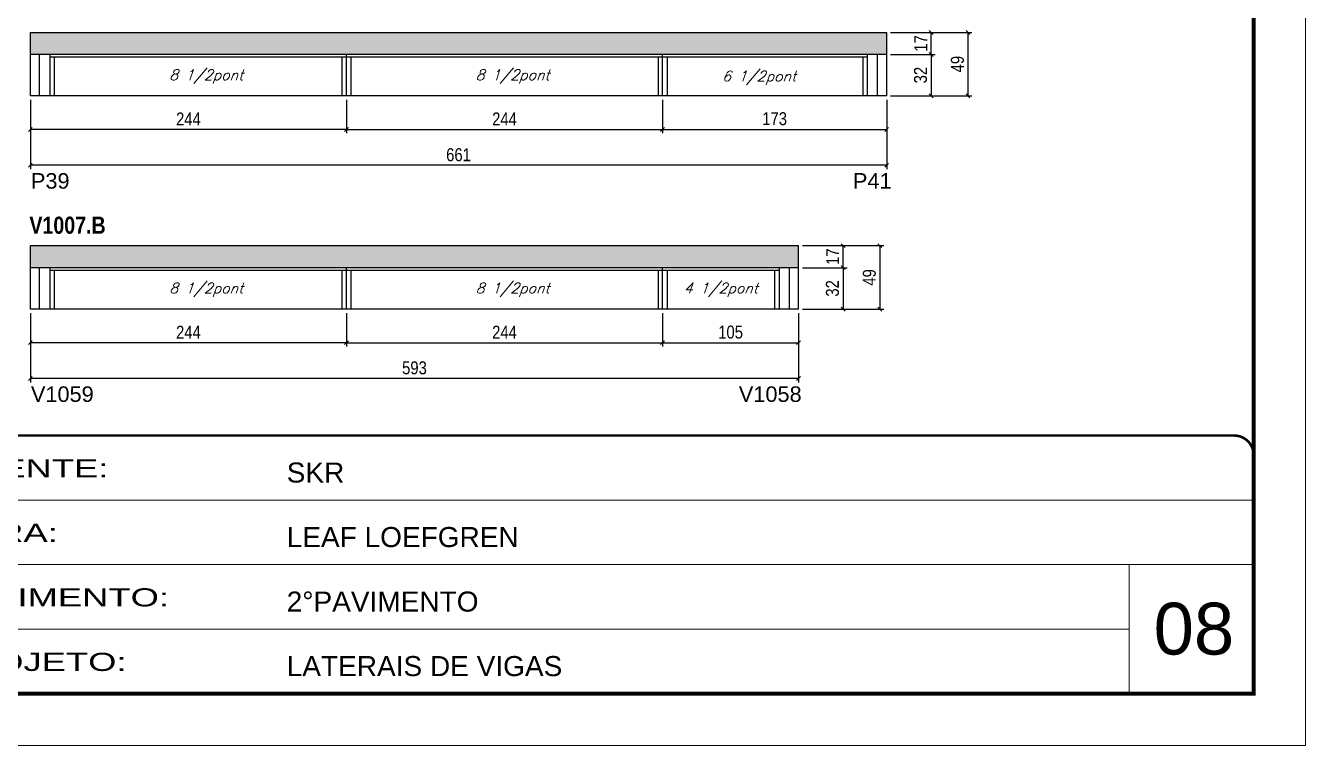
# Model space of a CAD drawing. Extents: x 3309 to 9563, y -2522 to 14608.
# Drawn here: x 8575 to 9563, y 12409 to 12965 of the extents above; entities that cross this region are included whole.
import ezdxf

# ---------------------------------------------------------------- set-up
doc = ezdxf.new("R2010")
doc.units = 0
doc.linetypes.add('CONTINUO', pattern=[0])
doc.linetypes.add('DASHED', pattern=[0.75, 0.5, -0.25])
for name, color, linetype in [('5', 5, 'Continuous'), ('COTA', 241, 'Continuous'), ('NOMENCLATURA', 7, 'Continuous'), ('Painéis', 200, 'Continuous'), ('SARR_2.2x7', 40, 'Continuous'), ('SARR_3.5x7', 81, 'Continuous'), ('texto', 7, 'Continuous')]:
    doc.layers.add(name, color=color, linetype=linetype)
for name, color, linetype, lineweight in [('CARIMBO', 255, 'Continuous', 9), ('Folhas', 255, 'Continuous', 9), ('SARRAFO DE PRESSAO', 251, 'DASHED', 9)]:
    doc.layers.add(name, color=color, linetype=linetype, lineweight=lineweight)
doc.styles.add('ARIAL', font='arial.ttf')
doc.styles.add('COTA TECNICA', font='techl___.ttf', dxfattribs={"height": 10})
doc.styles.add('Romans', font='romans.shx')
doc.styles.get("Standard").update_dxf_attribs({"font": 'arial.ttf'})
doc.styles.add('TECNICA', font='techb___.ttf', dxfattribs={"height": 10})
doc.styles.add('Tecnologia', font='')
doc.styles.get('Tecnologia').set_extended_font_data('Forgotten Futurist')
doc.dimstyles.new('PAINEL', dxfattribs={"dimtxt": 10, "dimasz": 3, "dimexe": 3, "dimexo": 3, "dimgap": 3, "dimtad": 1, "dimdec": 1, "dimzin": 12, "dimdsep": 46, "dimtxsty": 'COTA TECNICA', "dimblk1": 'OBLIQUE', "dimblk2": 'OBLIQUE', "dimsah": 1, "dimcen": 0.9, "dimclrd": 4, "dimclre": 4, "dimclrt": 240, "dimadec": 1, "dimazin": 3, "dimtfac": 1, "dimtdec": 1, "dimtmove": 0, "dimatfit": 3, "dimfxl": 1, "dimtolj": 1, "dimtzin": 12, "dimarcsym": 0})

# ---------------------------------------------------------------- blocks, each defined once
blk = doc.blocks.new('9999999999')
at = {"color": 30, "linetype": 'CONTINUO'}
for p, q in [((98564.56, 34379.64), (99583.98, 34379.64)), ((98564.56, 34329.83), (99487.98, 34329.83)), ((99583.98, 34329.83), (99487.98, 34329.83)), ((99487.98, 34329.83), (99487.98, 34230.21)), ((98564.56, 34280.02), (99487.98, 34280.02))]:
    blk.add_line(p, q, dxfattribs=at)
at = {"color": 30, "linetype": 'CONTINUO', "const_width": 2}
blk.add_lwpolyline([(99583.98, 34230.21), (99583.98, 34414.45, 0.414214), (99568.98, 34429.45), (98228.98, 34429.45, 0.414214), (98213.98, 34414.45), (98213.98, 34245.21, 0.414214), (98228.98, 34230.21), (99583.98, 34230.21)], format="xyb", dxfattribs=at)
at = {"layer": 'Folhas'}
blk.add_lwpolyline([(98138.98, 34190.21), (99623.98, 34190.21), (99623.98, 35240.21), (98138.98, 35240.21)], close=True, dxfattribs=at)
at = {"layer": 'Folhas', "color": 30, "const_width": 3}
blk.add_lwpolyline([(98213.98, 34230.21), (99583.98, 34230.21), (99583.98, 35200.21), (98213.98, 35200.21)], close=True, dxfattribs=at)
at = {"color": 7, "linetype": 'Continuous', "ltscale": 5, "style": 'ARIAL'}
for s, height, p in [('SKR', 15.483, (98837.68, 34393.13)), ('LEAF LOEFGREN', 15.4829, (98837.68, 34343.32)), ('2°PAVIMENTO', 15.4829, (98837.68, 34293.51)), ('LATERAIS DE VIGAS', 15.4829, (98837.68, 34243.7))]:
    blk.add_text(s, height=height, dxfattribs=at).set_placement(p)
at = {"layer": 'Folhas', "color": 7, "style": 'Tecnologia', "width": 1.5}
for s, p in [('CLIENTE:', (98573.65, 34397.17)), ('OBRA:', (98573.65, 34347.31)), ('PAVIMENTO:', (98573.65, 34297.5)), ('PROJETO:', (98573.65, 34247.69))]:
    blk.add_text(s, height=14, dxfattribs=at).set_placement(p)
blk = doc.blocks.new('_Oblique')
at = {"color": 0, "linetype": 'ByBlock', "lineweight": -2}
blk.add_line((-0.5, -0.5), (0.5, 0.5), dxfattribs=at)
blk = doc.blocks.new('*D181')
at = {"layer": 'COTA', "color": 4, "linetype": 'ByBlock', "lineweight": -2, "transparency": 16777216}
for p, q in [((8578.69, 12907.74), (8578.69, 12881.83)), ((8822.69, 12907.74), (8822.69, 12881.83)), ((8822.69, 12884.83), (8578.69, 12884.83))]:
    blk.add_line(p, q, dxfattribs=at)
at = {"layer": 'Defpoints', "color": 0, "linetype": 'ByBlock', "transparency": 16777216}
for p in [(8578.69, 12910.74), (8822.69, 12910.74), (8578.69, 12884.83)]:
    blk.add_point(p, dxfattribs=at)
at = {"layer": 'COTA', "color": 4, "linetype": 'ByBlock', "lineweight": -2, "transparency": 16777216, "xscale": 3, "yscale": 3, "zscale": 3, "rotation": 180}
blk.add_blockref('_Oblique', (8578.69, 12884.83), dxfattribs=at)
at = {"layer": 'COTA', "color": 4, "linetype": 'ByBlock', "lineweight": -2, "transparency": 16777216, "xscale": 3, "yscale": 3, "zscale": 3}
blk.add_blockref('_Oblique', (8822.69, 12884.83), dxfattribs=at)
at = {"layer": 'COTA', "color": 240, "linetype": 'ByBlock', "transparency": 16777216, "insert": (8700.69, 12892.9), "char_height": 10, "attachment_point": 5, "style": 'COTA TECNICA'}
blk.add_mtext('\\A1;244', dxfattribs=at)
blk = doc.blocks.new('*D184')
at = {"layer": 'COTA', "color": 4, "linetype": 'ByBlock', "lineweight": -2, "transparency": 16777216}
for p, q in [((8578.69, 12907.74), (8578.69, 12854.12)), ((9239.69, 12907.74), (9239.69, 12854.12)), ((9239.69, 12857.12), (8578.69, 12857.12))]:
    blk.add_line(p, q, dxfattribs=at)
at = {"layer": 'Defpoints', "color": 0, "linetype": 'ByBlock', "transparency": 16777216}
for p in [(8578.69, 12910.74), (9239.69, 12910.74), (8578.69, 12857.12)]:
    blk.add_point(p, dxfattribs=at)
at = {"layer": 'COTA', "color": 4, "linetype": 'ByBlock', "lineweight": -2, "transparency": 16777216, "xscale": 3, "yscale": 3, "zscale": 3, "rotation": 180}
blk.add_blockref('_Oblique', (8578.69, 12857.12), dxfattribs=at)
at = {"layer": 'COTA', "color": 4, "linetype": 'ByBlock', "lineweight": -2, "transparency": 16777216, "xscale": 3, "yscale": 3, "zscale": 3}
blk.add_blockref('_Oblique', (9239.69, 12857.12), dxfattribs=at)
at = {"layer": 'COTA', "color": 240, "linetype": 'ByBlock', "transparency": 16777216, "insert": (8909.19, 12865.22), "char_height": 10, "attachment_point": 5, "style": 'COTA TECNICA'}
blk.add_mtext('\\A1;661', dxfattribs=at)
blk = doc.blocks.new('*D182')
at = {"layer": 'COTA', "color": 4, "lineweight": -2, "transparency": 16777216}
for p, q in [((8822.69, 12907.74), (8822.69, 12881.83)), ((9066.69, 12907.74), (9066.69, 12881.83)), ((8822.69, 12884.83), (9066.69, 12884.83))]:
    blk.add_line(p, q, dxfattribs=at)
at = {"layer": 'Defpoints', "color": 0, "transparency": 16777216}
for p in [(8822.69, 12910.74, 0), (9066.69, 12910.74, 0), (9066.69, 12884.83)]:
    blk.add_point(p, dxfattribs=at)
at = {"layer": 'COTA', "color": 4, "lineweight": -2, "transparency": 16777216, "xscale": 3, "yscale": 3, "zscale": 3, "rotation": 180}
blk.add_blockref('_Oblique', (8822.69, 12884.83), dxfattribs=at)
at = {"layer": 'COTA', "color": 4, "lineweight": -2, "transparency": 16777216, "xscale": 3, "yscale": 3, "zscale": 3}
blk.add_blockref('_Oblique', (9066.69, 12884.83), dxfattribs=at)
at = {"layer": 'COTA', "color": 240, "transparency": 16777216, "insert": (8944.69, 12892.9), "char_height": 10, "attachment_point": 5, "style": 'COTA TECNICA'}
blk.add_mtext('\\A1;244', dxfattribs=at)
blk = doc.blocks.new('*D183')
at = {"layer": 'COTA', "color": 4, "lineweight": -2, "transparency": 16777216}
for p, q in [((9242.69, 12959.74), (9305.41, 12959.74)), ((9302.41, 12959.74), (9302.41, 12910.74)), ((9242.69, 12910.74), (9305.41, 12910.74))]:
    blk.add_line(p, q, dxfattribs=at)
at = {"layer": 'Defpoints', "color": 0, "transparency": 16777216}
for p in [(9239.69, 12959.74, 0), (9239.69, 12910.74, 0), (9302.41, 12910.74)]:
    blk.add_point(p, dxfattribs=at)
at = {"layer": 'COTA', "color": 4, "lineweight": -2, "transparency": 16777216, "xscale": 3, "yscale": 3, "zscale": 3}
for p, rotation in [((9302.41, 12959.74), 90), ((9302.41, 12910.74), 270)]:
    blk.add_blockref('_Oblique', p, dxfattribs=dict(at, rotation=rotation))
at = {"layer": 'COTA', "color": 240, "transparency": 16777216, "insert": (9294.31, 12935.24), "char_height": 10, "attachment_point": 5, "rotation": 90, "style": 'COTA TECNICA'}
blk.add_mtext('\\A1;49', dxfattribs=at)
blk = doc.blocks.new('*D185')
at = {"layer": 'COTA', "color": 4, "lineweight": -2, "transparency": 16777216}
for p, q in [((9066.69, 12907.74), (9066.69, 12881.83)), ((9239.69, 12907.74), (9239.69, 12881.83)), ((9066.69, 12884.83), (9239.69, 12884.83))]:
    blk.add_line(p, q, dxfattribs=at)
at = {"layer": 'Defpoints', "color": 0, "transparency": 16777216}
for p in [(9066.69, 12910.74, 0), (9239.69, 12910.74, 0), (9239.69, 12884.83)]:
    blk.add_point(p, dxfattribs=at)
at = {"layer": 'COTA', "color": 4, "lineweight": -2, "transparency": 16777216, "xscale": 3, "yscale": 3, "zscale": 3, "rotation": 180}
blk.add_blockref('_Oblique', (9066.69, 12884.83), dxfattribs=at)
at = {"layer": 'COTA', "color": 4, "lineweight": -2, "transparency": 16777216, "xscale": 3, "yscale": 3, "zscale": 3}
blk.add_blockref('_Oblique', (9239.69, 12884.83), dxfattribs=at)
at = {"layer": 'COTA', "color": 240, "transparency": 16777216, "insert": (9153.19, 12893.05), "char_height": 10, "attachment_point": 5, "style": 'COTA TECNICA'}
blk.add_mtext('\\A1;173', dxfattribs=at)
blk = doc.blocks.new('*D186')
at = {"layer": 'COTA', "color": 4, "lineweight": -2, "transparency": 16777216}
for p, q in [((9242.69, 12942.74), (9277.05, 12942.74)), ((9274.05, 12942.74), (9274.05, 12910.74)), ((9242.69, 12910.74), (9277.05, 12910.74))]:
    blk.add_line(p, q, dxfattribs=at)
at = {"layer": 'Defpoints', "color": 0, "transparency": 16777216}
for p in [(9239.69, 12942.74, 0), (9239.69, 12910.74, 0), (9274.05, 12910.74)]:
    blk.add_point(p, dxfattribs=at)
at = {"layer": 'COTA', "color": 4, "lineweight": -2, "transparency": 16777216, "xscale": 3, "yscale": 3, "zscale": 3}
for p, rotation in [((9274.05, 12942.74), 90), ((9274.05, 12910.74), 270)]:
    blk.add_blockref('_Oblique', p, dxfattribs=dict(at, rotation=rotation))
at = {"layer": 'COTA', "color": 240, "transparency": 16777216, "insert": (9265.83, 12926.74), "char_height": 10, "attachment_point": 5, "rotation": 90, "style": 'COTA TECNICA'}
blk.add_mtext('\\A1;32', dxfattribs=at)
blk = doc.blocks.new('*D187')
at = {"layer": 'COTA', "color": 4, "lineweight": -2, "transparency": 16777216}
for p, q in [((9242.69, 12959.74), (9277.05, 12959.74)), ((9274.05, 12942.74), (9274.05, 12959.74)), ((9242.69, 12942.74), (9277.05, 12942.74))]:
    blk.add_line(p, q, dxfattribs=at)
at = {"layer": 'Defpoints', "color": 0, "transparency": 16777216}
for p in [(9239.69, 12959.74, 0), (9274.05, 12959.74), (9239.69, 12942.74, 0)]:
    blk.add_point(p, dxfattribs=at)
at = {"layer": 'COTA', "color": 4, "lineweight": -2, "transparency": 16777216, "xscale": 3, "yscale": 3, "zscale": 3}
for p, rotation in [((9274.05, 12959.74), 90), ((9274.05, 12942.74), 270)]:
    blk.add_blockref('_Oblique', p, dxfattribs=dict(at, rotation=rotation))
at = {"layer": 'COTA', "color": 240, "transparency": 16777216, "insert": (9265.98, 12951.24), "char_height": 10, "attachment_point": 5, "rotation": 90, "style": 'COTA TECNICA'}
blk.add_mtext('\\A1;17', dxfattribs=at)
blk = doc.blocks.new('*D188')
at = {"layer": 'COTA', "color": 4, "linetype": 'ByBlock', "lineweight": -2, "transparency": 16777216}
for p, q in [((8578.69, 12743.1), (8578.69, 12717.18)), ((8822.69, 12743.1), (8822.69, 12717.18)), ((8822.69, 12720.18), (8578.69, 12720.18))]:
    blk.add_line(p, q, dxfattribs=at)
at = {"layer": 'Defpoints', "color": 0, "linetype": 'ByBlock', "transparency": 16777216}
for p in [(8578.69, 12746.1), (8822.69, 12746.1), (8578.69, 12720.18)]:
    blk.add_point(p, dxfattribs=at)
at = {"layer": 'COTA', "color": 4, "linetype": 'ByBlock', "lineweight": -2, "transparency": 16777216, "xscale": 3, "yscale": 3, "zscale": 3, "rotation": 180}
blk.add_blockref('_Oblique', (8578.69, 12720.18), dxfattribs=at)
at = {"layer": 'COTA', "color": 4, "linetype": 'ByBlock', "lineweight": -2, "transparency": 16777216, "xscale": 3, "yscale": 3, "zscale": 3}
blk.add_blockref('_Oblique', (8822.69, 12720.18), dxfattribs=at)
at = {"layer": 'COTA', "color": 240, "linetype": 'ByBlock', "transparency": 16777216, "insert": (8700.69, 12728.26), "char_height": 10, "attachment_point": 5, "style": 'COTA TECNICA'}
blk.add_mtext('\\A1;244', dxfattribs=at)
blk = doc.blocks.new('*D191')
at = {"layer": 'COTA', "color": 4, "linetype": 'ByBlock', "lineweight": -2, "transparency": 16777216}
for p, q in [((8578.69, 12743.1), (8578.69, 12689.47)), ((9171.69, 12743.1), (9171.69, 12689.47)), ((9171.69, 12692.47), (8578.69, 12692.47))]:
    blk.add_line(p, q, dxfattribs=at)
at = {"layer": 'Defpoints', "color": 0, "linetype": 'ByBlock', "transparency": 16777216}
for p in [(8578.69, 12746.1), (9171.69, 12746.1), (8578.69, 12692.47)]:
    blk.add_point(p, dxfattribs=at)
at = {"layer": 'COTA', "color": 4, "linetype": 'ByBlock', "lineweight": -2, "transparency": 16777216, "xscale": 3, "yscale": 3, "zscale": 3, "rotation": 180}
blk.add_blockref('_Oblique', (8578.69, 12692.47), dxfattribs=at)
at = {"layer": 'COTA', "color": 4, "linetype": 'ByBlock', "lineweight": -2, "transparency": 16777216, "xscale": 3, "yscale": 3, "zscale": 3}
blk.add_blockref('_Oblique', (9171.69, 12692.47), dxfattribs=at)
at = {"layer": 'COTA', "color": 240, "linetype": 'ByBlock', "transparency": 16777216, "insert": (8875.19, 12700.72), "char_height": 10, "attachment_point": 5, "style": 'COTA TECNICA'}
blk.add_mtext('\\A1;593', dxfattribs=at)
blk = doc.blocks.new('*D189')
at = {"layer": 'COTA', "color": 4, "lineweight": -2, "transparency": 16777216}
for p, q in [((8822.69, 12743.1), (8822.69, 12717.18)), ((9066.69, 12743.1), (9066.69, 12717.18)), ((8822.69, 12720.18), (9066.69, 12720.18))]:
    blk.add_line(p, q, dxfattribs=at)
at = {"layer": 'Defpoints', "color": 0, "transparency": 16777216}
for p in [(8822.69, 12746.1, 0), (9066.69, 12746.1, 0), (9066.69, 12720.18)]:
    blk.add_point(p, dxfattribs=at)
at = {"layer": 'COTA', "color": 4, "lineweight": -2, "transparency": 16777216, "xscale": 3, "yscale": 3, "zscale": 3, "rotation": 180}
blk.add_blockref('_Oblique', (8822.69, 12720.18), dxfattribs=at)
at = {"layer": 'COTA', "color": 4, "lineweight": -2, "transparency": 16777216, "xscale": 3, "yscale": 3, "zscale": 3}
blk.add_blockref('_Oblique', (9066.69, 12720.18), dxfattribs=at)
at = {"layer": 'COTA', "color": 240, "transparency": 16777216, "insert": (8944.69, 12728.26), "char_height": 10, "attachment_point": 5, "style": 'COTA TECNICA'}
blk.add_mtext('\\A1;244', dxfattribs=at)
blk = doc.blocks.new('*D190')
at = {"layer": 'COTA', "color": 4, "lineweight": -2, "transparency": 16777216}
for p, q in [((9174.69, 12795.1), (9237.41, 12795.1)), ((9234.41, 12795.1), (9234.41, 12746.1)), ((9174.69, 12746.1), (9237.41, 12746.1))]:
    blk.add_line(p, q, dxfattribs=at)
at = {"layer": 'Defpoints', "color": 0, "transparency": 16777216}
for p in [(9171.69, 12795.1, 0), (9171.69, 12746.1, 0), (9234.41, 12746.1)]:
    blk.add_point(p, dxfattribs=at)
at = {"layer": 'COTA', "color": 4, "lineweight": -2, "transparency": 16777216, "xscale": 3, "yscale": 3, "zscale": 3}
for p, rotation in [((9234.41, 12795.1), 90), ((9234.41, 12746.1), 270)]:
    blk.add_blockref('_Oblique', p, dxfattribs=dict(at, rotation=rotation))
at = {"layer": 'COTA', "color": 240, "transparency": 16777216, "insert": (9226.31, 12770.6), "char_height": 10, "attachment_point": 5, "rotation": 90, "style": 'COTA TECNICA'}
blk.add_mtext('\\A1;49', dxfattribs=at)
blk = doc.blocks.new('*D192')
at = {"layer": 'COTA', "color": 4, "lineweight": -2, "transparency": 16777216}
for p, q in [((9066.69, 12743.1), (9066.69, 12717.18)), ((9171.69, 12743.1), (9171.69, 12717.18)), ((9066.69, 12720.18), (9171.69, 12720.18))]:
    blk.add_line(p, q, dxfattribs=at)
at = {"layer": 'Defpoints', "color": 0, "transparency": 16777216}
for p in [(9066.69, 12746.1, 0), (9171.69, 12746.1, 0), (9171.69, 12720.18)]:
    blk.add_point(p, dxfattribs=at)
at = {"layer": 'COTA', "color": 4, "lineweight": -2, "transparency": 16777216, "xscale": 3, "yscale": 3, "zscale": 3, "rotation": 180}
blk.add_blockref('_Oblique', (9066.69, 12720.18), dxfattribs=at)
at = {"layer": 'COTA', "color": 4, "lineweight": -2, "transparency": 16777216, "xscale": 3, "yscale": 3, "zscale": 3}
blk.add_blockref('_Oblique', (9171.69, 12720.18), dxfattribs=at)
at = {"layer": 'COTA', "color": 240, "transparency": 16777216, "insert": (9119.19, 12728.29), "char_height": 10, "attachment_point": 5, "style": 'COTA TECNICA'}
blk.add_mtext('\\A1;105', dxfattribs=at)
blk = doc.blocks.new('*D193')
at = {"layer": 'COTA', "color": 4, "lineweight": -2, "transparency": 16777216}
for p, q in [((9174.69, 12778.1), (9209.05, 12778.1)), ((9206.05, 12778.1), (9206.05, 12746.1)), ((9174.69, 12746.1), (9209.05, 12746.1))]:
    blk.add_line(p, q, dxfattribs=at)
at = {"layer": 'Defpoints', "color": 0, "transparency": 16777216}
for p in [(9171.69, 12778.1, 0), (9171.69, 12746.1, 0), (9206.05, 12746.1)]:
    blk.add_point(p, dxfattribs=at)
at = {"layer": 'COTA', "color": 4, "lineweight": -2, "transparency": 16777216, "xscale": 3, "yscale": 3, "zscale": 3}
for p, rotation in [((9206.05, 12778.1), 90), ((9206.05, 12746.1), 270)]:
    blk.add_blockref('_Oblique', p, dxfattribs=dict(at, rotation=rotation))
at = {"layer": 'COTA', "color": 240, "transparency": 16777216, "insert": (9197.83, 12762.1), "char_height": 10, "attachment_point": 5, "rotation": 90, "style": 'COTA TECNICA'}
blk.add_mtext('\\A1;32', dxfattribs=at)
blk = doc.blocks.new('*D194')
at = {"layer": 'COTA', "color": 4, "lineweight": -2, "transparency": 16777216}
for p, q in [((9174.69, 12795.1), (9209.05, 12795.1)), ((9206.05, 12778.1), (9206.05, 12795.1)), ((9174.69, 12778.1), (9209.05, 12778.1))]:
    blk.add_line(p, q, dxfattribs=at)
at = {"layer": 'Defpoints', "color": 0, "transparency": 16777216}
for p in [(9171.69, 12795.1, 0), (9206.05, 12795.1), (9171.69, 12778.1, 0)]:
    blk.add_point(p, dxfattribs=at)
at = {"layer": 'COTA', "color": 4, "lineweight": -2, "transparency": 16777216, "xscale": 3, "yscale": 3, "zscale": 3}
for p, rotation in [((9206.05, 12795.1), 90), ((9206.05, 12778.1), 270)]:
    blk.add_blockref('_Oblique', p, dxfattribs=dict(at, rotation=rotation))
at = {"layer": 'COTA', "color": 240, "transparency": 16777216, "insert": (9197.98, 12786.6), "char_height": 10, "attachment_point": 5, "rotation": 90, "style": 'COTA TECNICA'}
blk.add_mtext('\\A1;17', dxfattribs=at)

msp = doc.modelspace()

# ---------------------------------------------------------------- hatches: boundary and pattern name
at = {"layer": 'COTA'}
h = msp.add_hatch(dxfattribs=at)
h.set_pattern_fill('AR-CONC', color=256, scale=0.03)
h.set_pattern_definition([(50, (1651.9506, -316.264), (5.4655401, -0.4781726), [0.5715, -6.2865]), (355, (1651.9506, -316.264), (-1.0573026, 5.7317054), [0.4572, -5.0292175]), (100.451445, (1652.406, -316.3037), (4.4082374, 5.2535326), [0.4857003, -5.3427073]), (46.1842, (1651.9506, -314.74), (8.1323712, -1.2612698), [0.85725, -9.42975]), (96.63556, (1652.628, -314.845), (7.122124, 7.4227837), [0.7285507, -8.0140682]), (351.18415, (1651.951, -314.74), (7.122124, 7.4227837), [0.685799, -7.543792]), (21, (1652.7126, -315.121), (4.5484317, -3.067956), [0.5715, -6.2865]), (326, (1652.7126, -315.121), (1.8540609, 5.525639), [0.4572, -5.0292]), (71.451445, (1653.0916, -315.3765), (6.4024926, 2.457683), [0.4857003, -5.3426981]), (37.5, (1651.9506, -316.2638), (0.0926581, 2.53665117), [0, -4.96824, 0, -5.1054, 0, -5.04825]), (7.5, (1651.9506, -316.2638), (2.00458988, 3.00541724), [0, -2.91084, 0, -4.85394, 0, -1.92405]), (327.5, (1650.2514, -316.2638), (4.06771786, -0.17186232), [0, -1.905, 0, -5.9436, 0, -7.8867]), (317.5, (1649.4894, -316.2638), (4.44387544, 0.7627947), [0, -2.4765, 0, -3.94716, 0, -5.6007])])
h.paths.add_polyline_path([(9239.69, 12942.74), (9239.69, 12959.74), (8578.69, 12959.74), (8578.69, 12942.74)])
h = msp.add_hatch(dxfattribs=at)
h.set_pattern_fill('AR-CONC', color=256, scale=0.03)
h.set_pattern_definition([(50, (1651.9506, -480.908), (5.4655401, -0.4781726), [0.5715, -6.2865]), (355, (1651.9506, -480.908), (-1.0573026, 5.7317054), [0.4572, -5.0292175]), (100.451445, (1652.406, -480.948), (4.4082374, 5.2535326), [0.4857003, -5.3427073]), (46.1842, (1651.9506, -479.384), (8.1323712, -1.2612698), [0.85725, -9.42975]), (96.63556, (1652.628, -479.489), (7.122124, 7.4227837), [0.7285507, -8.0140682]), (351.18415, (1651.951, -479.384), (7.122124, 7.4227837), [0.685799, -7.543792]), (21, (1652.7126, -479.765), (4.5484317, -3.067956), [0.5715, -6.2865]), (326, (1652.7126, -479.765), (1.8540609, 5.525639), [0.4572, -5.0292]), (71.451445, (1653.0916, -480.021), (6.4024926, 2.457683), [0.4857003, -5.3426981]), (37.5, (1651.9506, -480.9082), (0.0926581, 2.53665117), [0, -4.96824, 0, -5.1054, 0, -5.04825]), (7.5, (1651.9506, -480.9082), (2.00458988, 3.00541724), [0, -2.91084, 0, -4.85394, 0, -1.92405]), (327.5, (1650.2514, -480.9082), (4.06771786, -0.17186232), [0, -1.905, 0, -5.9436, 0, -7.8867]), (317.5, (1649.4894, -480.9082), (4.4438754, 0.7627947), [0, -2.4765, 0, -3.94716, 0, -5.6007])])
h.paths.add_polyline_path([(9171.69, 12778.1), (9171.69, 12795.1), (8578.69, 12795.1), (8578.69, 12778.1)])

# ---------------------------------------------------------------- linework, layer by layer
for p, q in [((8578.69, 12942.74, 0), (8578.69, 12959.74, 0)), ((8578.69, 12959.74, 0), (9239.69, 12959.74, 0)), ((9239.69, 12942.74, 0), (9239.69, 12959.74, 0)), ((8578.69, 12778.1, 0), (8578.69, 12795.1, 0)), ((8578.69, 12795.1, 0), (9171.69, 12795.1, 0)), ((9171.69, 12778.1, 0), (9171.69, 12795.1, 0))]:
    msp.add_line(p, q, dxfattribs=at)
at = {"layer": 'Painéis', "linetype": 'ByBlock'}
for p, q in [((9239.69, 12942.74, 0), (8578.69, 12942.74, 0)), ((8578.69, 12910.74, 0), (8578.69, 12942.74, 0)), ((8822.69, 12910.74, 0), (8822.69, 12942.74, 0)), ((9066.69, 12910.74, 0), (9066.69, 12942.74, 0)), ((9239.69, 12910.74, 0), (9239.69, 12942.74, 0)), ((9239.69, 12910.74, 0), (8578.69, 12910.74, 0)), ((9171.69, 12778.1, 0), (8578.69, 12778.1, 0)), ((8578.69, 12746.1, 0), (8578.69, 12778.1, 0)), ((8822.69, 12746.1, 0), (8822.69, 12778.1, 0)), ((9066.69, 12746.1, 0), (9066.69, 12778.1, 0)), ((9171.69, 12746.1, 0), (9171.69, 12778.1, 0)), ((9171.69, 12746.1, 0), (8578.69, 12746.1, 0))]:
    msp.add_line(p, q, dxfattribs=at)
at = {"layer": 'SARR_2.2x7', "linetype": 'Continuous'}
for p, q in [((8585.69, 12910.74, 0), (8585.69, 12942.74, 0)), ((9232.69, 12910.74, 0), (9232.69, 12942.74, 0)), ((8822.69, 12940.54, 0), (8593.69, 12940.54, 0)), ((9066.69, 12940.54, 0), (8822.69, 12940.54, 0)), ((9224.69, 12940.54, 0), (9066.69, 12940.54, 0)), ((8585.69, 12746.1, 0), (8585.69, 12778.1, 0)), ((8822.69, 12775.9, 0), (8593.69, 12775.9, 0)), ((9066.69, 12775.9, 0), (8822.69, 12775.9, 0)), ((9156.69, 12775.9, 0), (9066.69, 12775.9, 0)), ((9164.69, 12746.1, 0), (9164.69, 12778.1, 0))]:
    msp.add_line(p, q, dxfattribs=at)
at = {"layer": 'SARR_3.5x7'}
for p, q in [((8593.69, 12942.74, 0), (8593.69, 12910.74, 0)), ((9224.69, 12942.74, 0), (9224.69, 12910.74, 0)), ((8597.19, 12940.54, 0), (8597.19, 12910.74, 0)), ((8819.19, 12940.54, 0), (8819.19, 12910.74, 0)), ((8826.19, 12940.54, 0), (8826.19, 12910.74, 0)), ((9063.19, 12940.54, 0), (9063.19, 12910.74, 0)), ((9070.19, 12940.54, 0), (9070.19, 12910.74, 0)), ((9221.19, 12940.54, 0), (9221.19, 12910.74, 0)), ((8593.69, 12778.1, 0), (8593.69, 12746.1, 0)), ((8597.19, 12775.9, 0), (8597.19, 12746.1, 0)), ((8819.19, 12775.9, 0), (8819.19, 12746.1, 0)), ((8826.19, 12775.9, 0), (8826.19, 12746.1, 0)), ((9063.19, 12775.9, 0), (9063.19, 12746.1, 0)), ((9070.19, 12775.9, 0), (9070.19, 12746.1, 0)), ((9153.19, 12775.9, 0), (9153.19, 12746.1, 0)), ((9156.69, 12778.1, 0), (9156.69, 12746.1, 0))]:
    msp.add_line(p, q, dxfattribs=at)

# ---------------------------------------------------------------- block references
at = {"layer": 'SARRAFO DE PRESSAO', "color": 6, "linetype": 'ByBlock'}
msp.add_blockref('9999999999', (-90061.11, -21780.92), dxfattribs=at)

# ---------------------------------------------------------------- texts
at = {"layer": '5', "linetype": 'Continuous'}
for s, p in [('P39', (8579.14, 12839.11, 0)), ('P41', (9213.63, 12839.11, 0)), ('V1059', (8579.14, 12674.46, 0)), ('V1058', (9125.56, 12674.46, 0))]:
    msp.add_text(s, height=12, rotation=0.00004, dxfattribs=at).set_placement(p)
at = {"layer": 'CARIMBO', "style": 'ARIAL'}
msp.add_text('08', height=40, dxfattribs=at).set_placement((9445.73, 12479.43))
at = {"layer": 'NOMENCLATURA', "style": 'TECNICA'}
msp.add_text('V1007.B', height=13.2, dxfattribs=at).set_placement((8577.97, 12804.28, 0))
at = {"layer": 'texto', "color": 2, "char_height": 8, "attachment_point": 5, "style": 'Romans'}
for s, insert in [('{\\Q19;\\C256;8 1/2pont}', (8714.44, 12925.64, 0)), ('{\\Q19;\\C256;8 1/2pont}', (8950.94, 12925.64, 0)), ('{\\Q19;\\C256;6 1/2pont}', (9141.19, 12924.64, 0)), ('{\\Q19;\\C256;8 1/2pont}', (8714.44, 12761, 0)), ('{\\Q19;\\C256;8 1/2pont}', (8950.94, 12761, 0)), ('{\\Q19;\\C256;4 1/2pont}', (9111.69, 12761, 0))]:
    msp.add_mtext(s, dxfattribs=dict(at, insert=insert))

# ---------------------------------------------------------------- dimensions: what is measured, and where the dimension line sits
at = {"layer": 'COTA'}
for base, p1, p2, picture, middle in [((9302.41, 12910.74), (9239.69, 12959.74, 0), (9239.69, 12910.74, 0), '*D183', (9294.31, 12935.24)), ((9274.05, 12959.74), (9239.69, 12942.74, 0), (9239.69, 12959.74, 0), '*D187', (9265.98, 12951.24)), ((9274.05, 12910.74), (9239.69, 12942.74, 0), (9239.69, 12910.74, 0), '*D186', (9265.83, 12926.74)), ((9234.41, 12746.1), (9171.69, 12795.1, 0), (9171.69, 12746.1, 0), '*D190', (9226.31, 12770.6)), ((9206.05, 12795.1), (9171.69, 12778.1, 0), (9171.69, 12795.1, 0), '*D194', (9197.98, 12786.6)), ((9206.05, 12746.1), (9171.69, 12778.1, 0), (9171.69, 12746.1, 0), '*D193', (9197.83, 12762.1))]:
    dim = msp.add_linear_dim(base=base, p1=p1, p2=p2, angle=90, dimstyle='PAINEL', dxfattribs=at)
    dim.commit()
    dim.dimension.update_dxf_attribs({"geometry": picture, "text_midpoint": middle})
at = {"layer": 'COTA', "linetype": 'ByBlock'}
for base, p1, p2, picture, middle in [((8578.69, 12884.83, 0), (8822.69, 12910.74, 0), (8578.69, 12910.74, 0), '*D181', (8700.69, 12892.9, 0)), ((8578.69, 12720.18, 0), (8822.69, 12746.1, 0), (8578.69, 12746.1, 0), '*D188', (8700.69, 12728.26, 0))]:
    dim = msp.add_linear_dim(base=base, p1=p1, p2=p2, angle=180, dimstyle='PAINEL', override={"dimtmove": 1}, dxfattribs=at)
    dim.commit()
    dim.dimension.update_dxf_attribs({"geometry": picture, "text_midpoint": middle})
for base, p1, p2, picture, middle in [((8578.69, 12857.12, 0), (9239.69, 12910.74, 0), (8578.69, 12910.74, 0), '*D184', (8909.19, 12865.22, 0)), ((8578.69, 12692.47, 0), (9171.69, 12746.1, 0), (8578.69, 12746.1, 0), '*D191', (8875.19, 12700.72, 0))]:
    dim = msp.add_linear_dim(base=base, p1=p1, p2=p2, angle=180, dimstyle='PAINEL', dxfattribs=at)
    dim.commit()
    dim.dimension.update_dxf_attribs({"geometry": picture, "text_midpoint": middle})
at = {"layer": 'COTA'}
for base, p1, p2, picture, middle in [((9066.69, 12884.83), (8822.69, 12910.74, 0), (9066.69, 12910.74, 0), '*D182', (8944.69, 12892.9)), ((9239.69, 12884.83), (9066.69, 12910.74, 0), (9239.69, 12910.74, 0), '*D185', (9153.19, 12893.05)), ((9066.69, 12720.18), (8822.69, 12746.1, 0), (9066.69, 12746.1, 0), '*D189', (8944.69, 12728.26)), ((9171.69, 12720.18), (9066.69, 12746.1, 0), (9171.69, 12746.1, 0), '*D192', (9119.19, 12728.29))]:
    dim = msp.add_linear_dim(base=base, p1=p1, p2=p2, dimstyle='PAINEL', dxfattribs=at)
    dim.commit()
    dim.dimension.update_dxf_attribs({"geometry": picture, "text_midpoint": middle})

doc.saveas('drawing.dxf')
